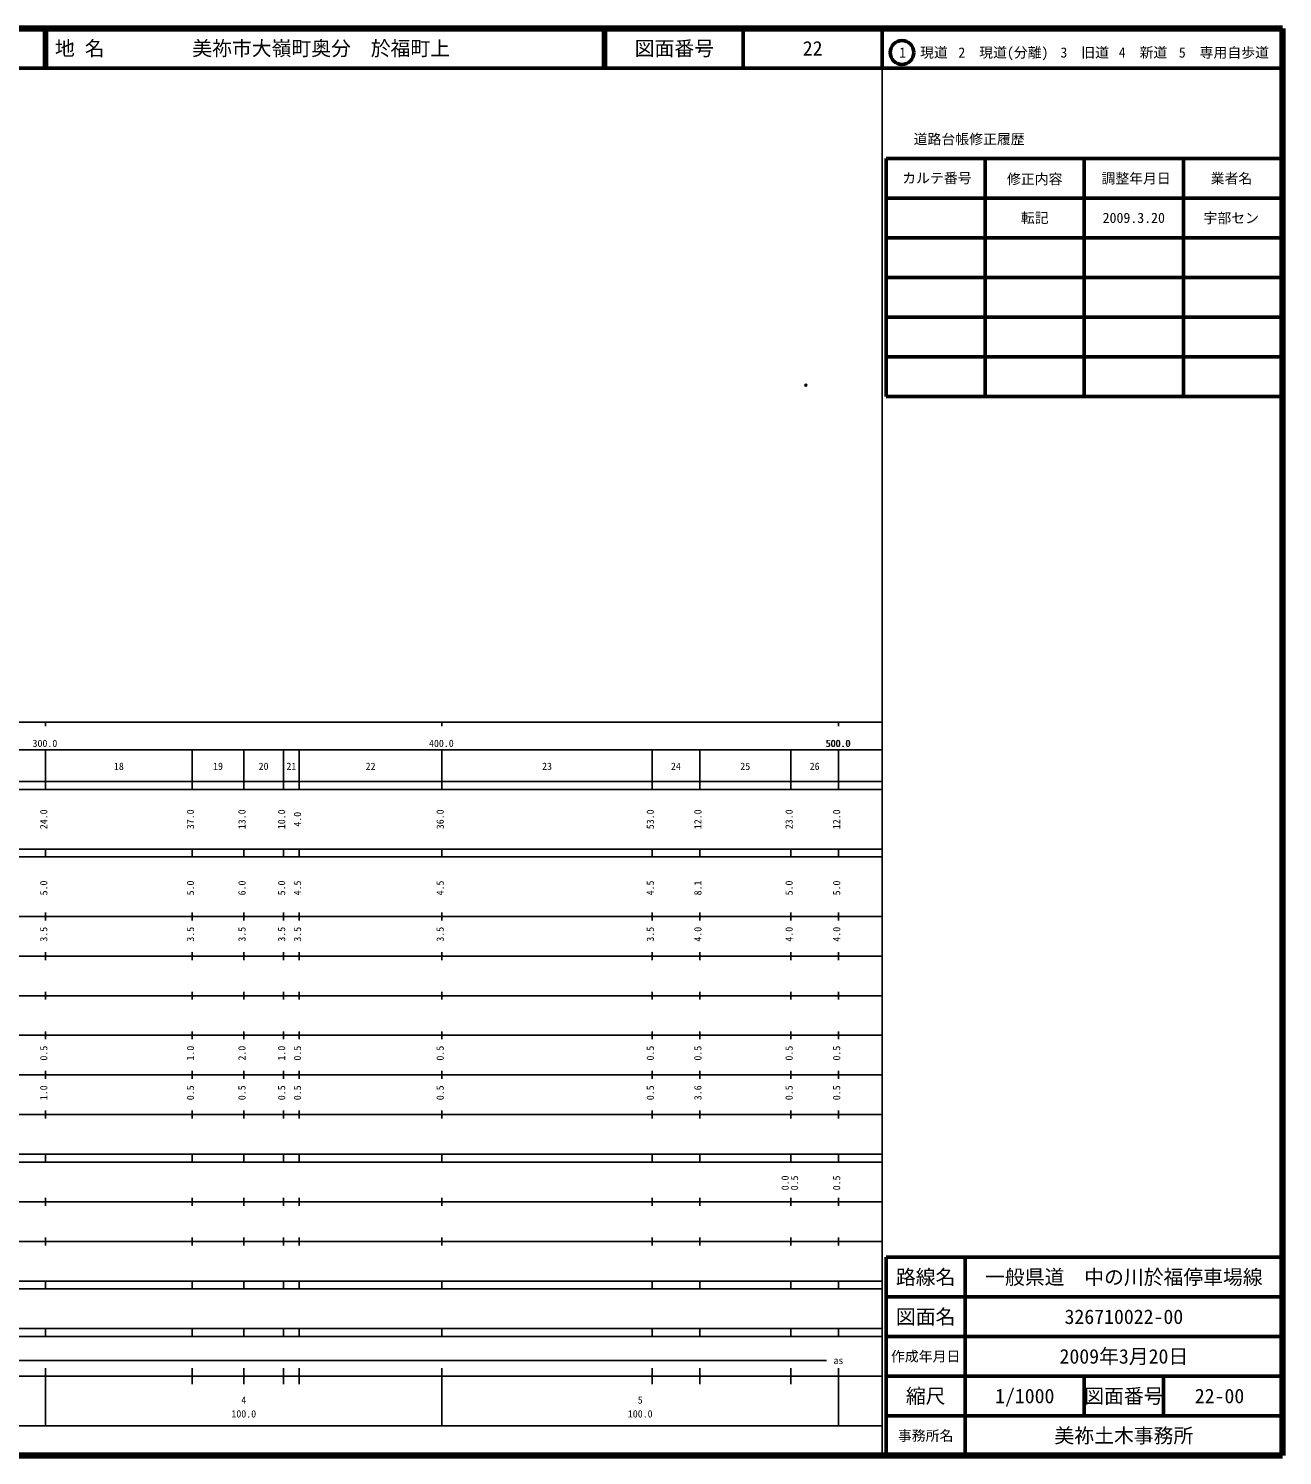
# Model space of a CAD drawing. Units: millimetres on the paper. Extents: x 40 to 680, y 20 to 380.
# Drawn here: x 363.7 to 680, y 20 to 380 of the extents above; entities that cross this region are included whole.
import ezdxf
from ezdxf.enums import TextEntityAlignment as Align

# ---------------------------------------------------------------- set-up
doc = ezdxf.new("R2010")
doc.units = ezdxf.units.MM
doc.header["$PDMODE"] = 32
doc.header["$PDSIZE"] = 0.5
doc.layers.add('M-OTRS', color=6, linetype='Continuous')
doc.layers.add('M-TTL-TXT', color=7, linetype='Continuous')
for name, color, linetype, lineweight in [('M-TTL', 2, 'Continuous', 140), ('M-TTL-BAND', 7, 'Continuous', 25), ('M-TTL-FRAM', 2, 'Continuous', 50), ('M-TTL-LINE', 7, 'Continuous', 50)]:
    doc.layers.add(name, color=color, linetype=linetype, lineweight=lineweight)
doc.styles.add('ＭＳ ゴシック', font='')
doc.styles.get('ＭＳ ゴシック').set_extended_font_data('MS Gothic')

msp = doc.modelspace()

# ---------------------------------------------------------------- linework, layer by layer
at = {"layer": 'M-OTRS'}
msp.add_point((559.8, 290.006), dxfattribs=at)
at = {"layer": 'M-TTL'}
for p, q in [((680, 380), (40, 380)), ((680, 20), (680, 380)), ((40, 20), (680, 20))]:
    msp.add_line(p, q, dxfattribs=at)
at = {"layer": 'M-TTL-BAND'}
for p, q in [((579, 20), (579, 370)), ((40, 205), (579, 205)), ((368, 205), (368, 204)), ((468, 205), (468, 204)), ((568, 205), (568, 204)), ((68, 198), (579, 198)), ((368, 188), (368, 198)), ((405, 188), (405, 198)), ((418, 188), (418, 198)), ((428, 188), (428, 198)), ((432, 188), (432, 198)), ((468, 188), (468, 198)), ((521, 188), (521, 198)), ((533, 188), (533, 198)), ((556, 188), (556, 198)), ((568, 188), (568, 198)), ((40, 190), (579, 190)), ((40, 188), (579, 188)), ((40, 173), (579, 173)), ((368, 171), (368, 173)), ((405, 171), (405, 173)), ((418, 171), (418, 173)), ((428, 171), (428, 173)), ((432, 171), (432, 173)), ((468, 171), (468, 173)), ((521, 171), (521, 173)), ((533, 171), (533, 173)), ((556, 171), (556, 173)), ((568, 171), (568, 173)), ((40, 171), (579, 171)), ((40, 156), (579, 156)), ((368, 155), (368, 157)), ((405, 155), (405, 157)), ((418, 155), (418, 157)), ((428, 155), (428, 157)), ((432, 155), (432, 157)), ((468, 155), (468, 157)), ((521, 155), (521, 157)), ((533, 155), (533, 157)), ((556, 155), (556, 157)), ((568, 155), (568, 157)), ((46, 146), (579, 146)), ((368, 145), (368, 147)), ((405, 145), (405, 147)), ((418, 145), (418, 147)), ((428, 145), (428, 147)), ((432, 145), (432, 147)), ((468, 145), (468, 147)), ((521, 145), (521, 147)), ((533, 145), (533, 147)), ((556, 145), (556, 147)), ((568, 145), (568, 147)), ((368, 135), (368, 137)), ((405, 135), (405, 137)), ((418, 135), (418, 137)), ((428, 135), (428, 137)), ((432, 135), (432, 137)), ((468, 135), (468, 137)), ((521, 135), (521, 137)), ((533, 135), (533, 137)), ((556, 135), (556, 137)), ((568, 135), (568, 137)), ((52, 136), (579, 136)), ((46, 126), (579, 126)), ((368, 125), (368, 127)), ((405, 125), (405, 127)), ((418, 125), (418, 127)), ((428, 125), (428, 127)), ((432, 125), (432, 127)), ((468, 125), (468, 127)), ((521, 125), (521, 127)), ((533, 125), (533, 127)), ((556, 125), (556, 127)), ((568, 125), (568, 127)), ((52, 116), (579, 116)), ((368, 115), (368, 117)), ((405, 115), (405, 117)), ((418, 115), (418, 117)), ((428, 115), (428, 117)), ((432, 115), (432, 117)), ((468, 115), (468, 117)), ((521, 115), (521, 117)), ((533, 115), (533, 117)), ((556, 115), (556, 117)), ((568, 115), (568, 117)), ((46, 106), (579, 106)), ((368, 105), (368, 107)), ((405, 105), (405, 107)), ((418, 105), (418, 107)), ((428, 105), (428, 107)), ((432, 105), (432, 107)), ((468, 105), (468, 107)), ((521, 105), (521, 107)), ((533, 105), (533, 107)), ((556, 105), (556, 107)), ((568, 105), (568, 107)), ((40, 96), (579, 96)), ((40, 94), (579, 94)), ((368, 94), (368, 96)), ((405, 94), (405, 96)), ((418, 94), (418, 96)), ((428, 94), (428, 96)), ((432, 94), (432, 96)), ((468, 94), (468, 96)), ((521, 94), (521, 96)), ((533, 94), (533, 96)), ((556, 94), (556, 96)), ((568, 94), (568, 96)), ((49, 84), (579, 84)), ((368, 83), (368, 85)), ((405, 83), (405, 85)), ((418, 83), (418, 85)), ((428, 83), (428, 85)), ((432, 83), (432, 85)), ((468, 83), (468, 85)), ((521, 83), (521, 85)), ((533, 83), (533, 85)), ((556, 83), (556, 85)), ((568, 83), (568, 85)), ((40, 74), (579, 74)), ((368, 73), (368, 75)), ((405, 73), (405, 75)), ((418, 73), (418, 75)), ((428, 73), (428, 75)), ((432, 73), (432, 75)), ((468, 73), (468, 75)), ((521, 73), (521, 75)), ((533, 73), (533, 75)), ((556, 73), (556, 75)), ((568, 73), (568, 75)), ((40, 64), (579, 64)), ((40, 62), (579, 62)), ((368, 62), (368, 64)), ((405, 62), (405, 64)), ((418, 62), (418, 64)), ((428, 62), (428, 64)), ((432, 62), (432, 64)), ((468, 62), (468, 64)), ((521, 62), (521, 64)), ((533, 62), (533, 64)), ((556, 62), (556, 64)), ((568, 62), (568, 64)), ((40, 52), (579, 52)), ((368, 50), (368, 52)), ((405, 50), (405, 52)), ((418, 50), (418, 52)), ((428, 50), (428, 52)), ((432, 50), (432, 52)), ((468, 50), (468, 52)), ((521, 50), (521, 52)), ((533, 50), (533, 52)), ((556, 50), (556, 52)), ((568, 50), (568, 52)), ((40, 50), (579, 50)), ((71, 44), (565, 44)), ((40, 40), (579, 40)), ((368, 27.5), (368, 42)), ((405, 38), (405, 42)), ((418, 38), (418, 42)), ((428, 38), (428, 42)), ((432, 38), (432, 42)), ((468, 27.5), (468, 42)), ((521, 38), (521, 42)), ((533, 38), (533, 42)), ((556, 38), (556, 42)), ((568, 27.5), (568, 42)), ((68, 27.5), (579, 27.5))]:
    msp.add_line(p, q, dxfattribs=at)
at = {"layer": 'M-TTL-FRAM'}
for p, q in [((580, 347.197), (580, 287.197)), ((580, 347.197), (680, 347.197)), ((580, 287.197), (680, 287.197)), ((680, 70), (580, 70)), ((580, 70), (580, 20))]:
    msp.add_line(p, q, dxfattribs=at)
at = {"layer": 'M-TTL-LINE'}
for p, q in [((367.75, 380), (367.75, 370)), ((368.25, 380), (368.25, 370)), ((508.747, 380), (508.747, 370)), ((509.247, 380), (509.247, 370)), ((543.997, 380), (543.997, 370)), ((579, 380), (579, 370)), ((40, 370), (680, 370)), ((605, 347.197), (605, 287.197)), ((630, 347.197), (630, 287.197)), ((655, 347.197), (655, 287.197)), ((580, 337.197), (680, 337.197)), ((580, 327.197), (680, 327.197)), ((580, 317.197), (680, 317.197)), ((580, 307.197), (680, 307.197)), ((580, 297.197), (680, 297.197)), ((600, 70), (600, 20)), ((680, 60), (580, 60)), ((680, 50), (580, 50)), ((680, 40), (580, 40)), ((630, 40), (630, 30)), ((650, 40), (650, 30)), ((680, 30), (580, 30))]:
    msp.add_line(p, q, dxfattribs=at)
msp.add_circle((584.031, 373.958), 3, dxfattribs=at)

# ---------------------------------------------------------------- texts
at = {"layer": 'M-TTL-BAND', "style": 'ＭＳ ゴシック'}
for s, p in [('300.0', (367.844, 198.195)), ('400.0', (467.844, 198.195)), ('500.0', (567.844, 198.195)), ('500.0', (568, 198.195)), ('18', (386.5, 192.405)), ('19', (411.5, 192.405)), ('20', (423, 192.405)), ('21', (430, 192.405)), ('22', (450, 192.405)), ('23', (494.5, 192.405)), ('24', (527, 192.405)), ('25', (544.5, 192.405)), ('26', (562, 192.405)), ('as', (568, 42.5)), ('4', (418, 32.523)), ('5', (518, 32.523)), ('100.0', (418, 29.033)), ('100.0', (518, 29.033))]:
    msp.add_text(s, height=1.833, dxfattribs=at).set_placement(p, align=Align.BOTTOM_CENTER)
for s, p in [('24.0', (369, 180.5)), ('37.0', (406, 180.5)), ('13.0', (419, 180.5)), ('10.0', (429, 180.5)), ('4.0', (433, 180.5)), ('36.0', (469, 180.5)), ('53.0', (522, 180.5)), ('12.0', (534, 180.5)), ('23.0', (557, 180.5)), ('12.0', (569, 180.5)), ('5.0', (369, 163.174)), ('5.0', (406, 163.174)), ('6.0', (419, 163.174)), ('5.0', (429, 163.174)), ('4.5', (433, 163.174)), ('4.5', (469, 163.174)), ('4.5', (522, 163.174)), ('8.1', (534, 163.174)), ('5.0', (557, 163.174)), ('5.0', (569, 163.174)), ('3.5', (369, 151.5)), ('3.5', (406, 151.5)), ('3.5', (419, 151.5)), ('3.5', (429, 151.5)), ('3.5', (433, 151.5)), ('3.5', (469, 151.5)), ('3.5', (522, 151.5)), ('4.0', (534, 151.5)), ('4.0', (557, 151.5)), ('4.0', (569, 151.5)), ('0.5', (369, 121.5)), ('1.0', (406, 121.5)), ('2.0', (419, 121.5)), ('1.0', (429, 121.5)), ('0.5', (433, 121.5)), ('0.5', (469, 121.5)), ('0.5', (522, 121.5)), ('0.5', (534, 121.5)), ('0.5', (557, 121.5)), ('0.5', (569, 121.5)), ('1.0', (369, 111.5)), ('0.5', (406, 111.5)), ('0.5', (419, 111.5)), ('0.5', (429, 111.5)), ('0.5', (433, 111.5)), ('0.5', (469, 111.5)), ('0.5', (522, 111.5)), ('3.6', (534, 111.5)), ('0.5', (557, 111.5)), ('0.5', (569, 111.5)), ('0.0', (556, 88.764)), ('0.5', (558.37, 88.764)), ('0.5', (569, 88.764))]:
    msp.add_text(s, height=1.833, rotation=90, dxfattribs=at).set_placement(p, align=Align.BOTTOM_CENTER)
at = {"layer": 'M-TTL-TXT', "style": 'ＭＳ ゴシック'}
for s, p in [('地 名', (370.38, 375)), ('美祢市大嶺町奥分\u3000於福町上', (405.024, 375))]:
    msp.add_text(s, height=3.666, dxfattribs=at).set_placement(p, align=Align.MIDDLE_LEFT)
for s, height, p in [('図面番号', 3.666, (526.622, 375)), ('22', 3.666, (561.497, 375)), ('1\u3000現道', 2.566, (589.448, 373.958)), ('2\u3000現道(分離)', 2.566, (609.619, 373.958)), ('3\u3000旧道', 2.566, (630.121, 373.958)), ('4\u3000新道', 2.566, (644.824, 373.958)), ('5\u3000専用自歩道', 2.566, (665.228, 373.958)), ('道路台帳修正履歴', 2.566, (600.968, 352.113)), ('カルテ番号', 2.566, (592.839, 342.277)), ('修正内容', 2.566, (617.509, 342.023)), ('調整年月日', 2.566, (643.089, 342.197)), ('業者名', 2.566, (667.134, 342.197)), ('転記', 2.566, (617.5, 332.245)), ('2009.3.20', 2.566, (642.5, 332.245)), ('宇部セン', 2.566, (667.077, 332.189)), ('路線名', 3.666, (590, 65)), ('路線名', 3.666, (590, 65)), ('一般県道\u3000中の川於福停車場線', 3.666, (640, 65)), ('図面名', 3.666, (590, 55)), ('図面名', 3.666, (590, 55)), ('326710022-00', 3.666, (640, 55)), ('2009年3月20日', 3.666, (640, 45)), ('作成年月日', 2.566, (590, 45)), ('作成年月日', 2.566, (590, 45)), ('縮尺', 3.666, (590, 35)), ('縮尺', 3.666, (590, 35)), ('1/1000', 3.666, (615, 35)), ('図面番号', 3.666, (640, 35)), ('図面番号', 3.666, (640, 35)), ('22-00', 3.666, (664.125, 35)), ('事務所名', 2.566, (590, 25)), ('事務所名', 2.566, (590, 25)), ('美祢土木事務所', 3.666, (640, 25))]:
    msp.add_text(s, height=height, dxfattribs=at).set_placement(p, align=Align.MIDDLE_CENTER)

doc.saveas('drawing.dxf')
